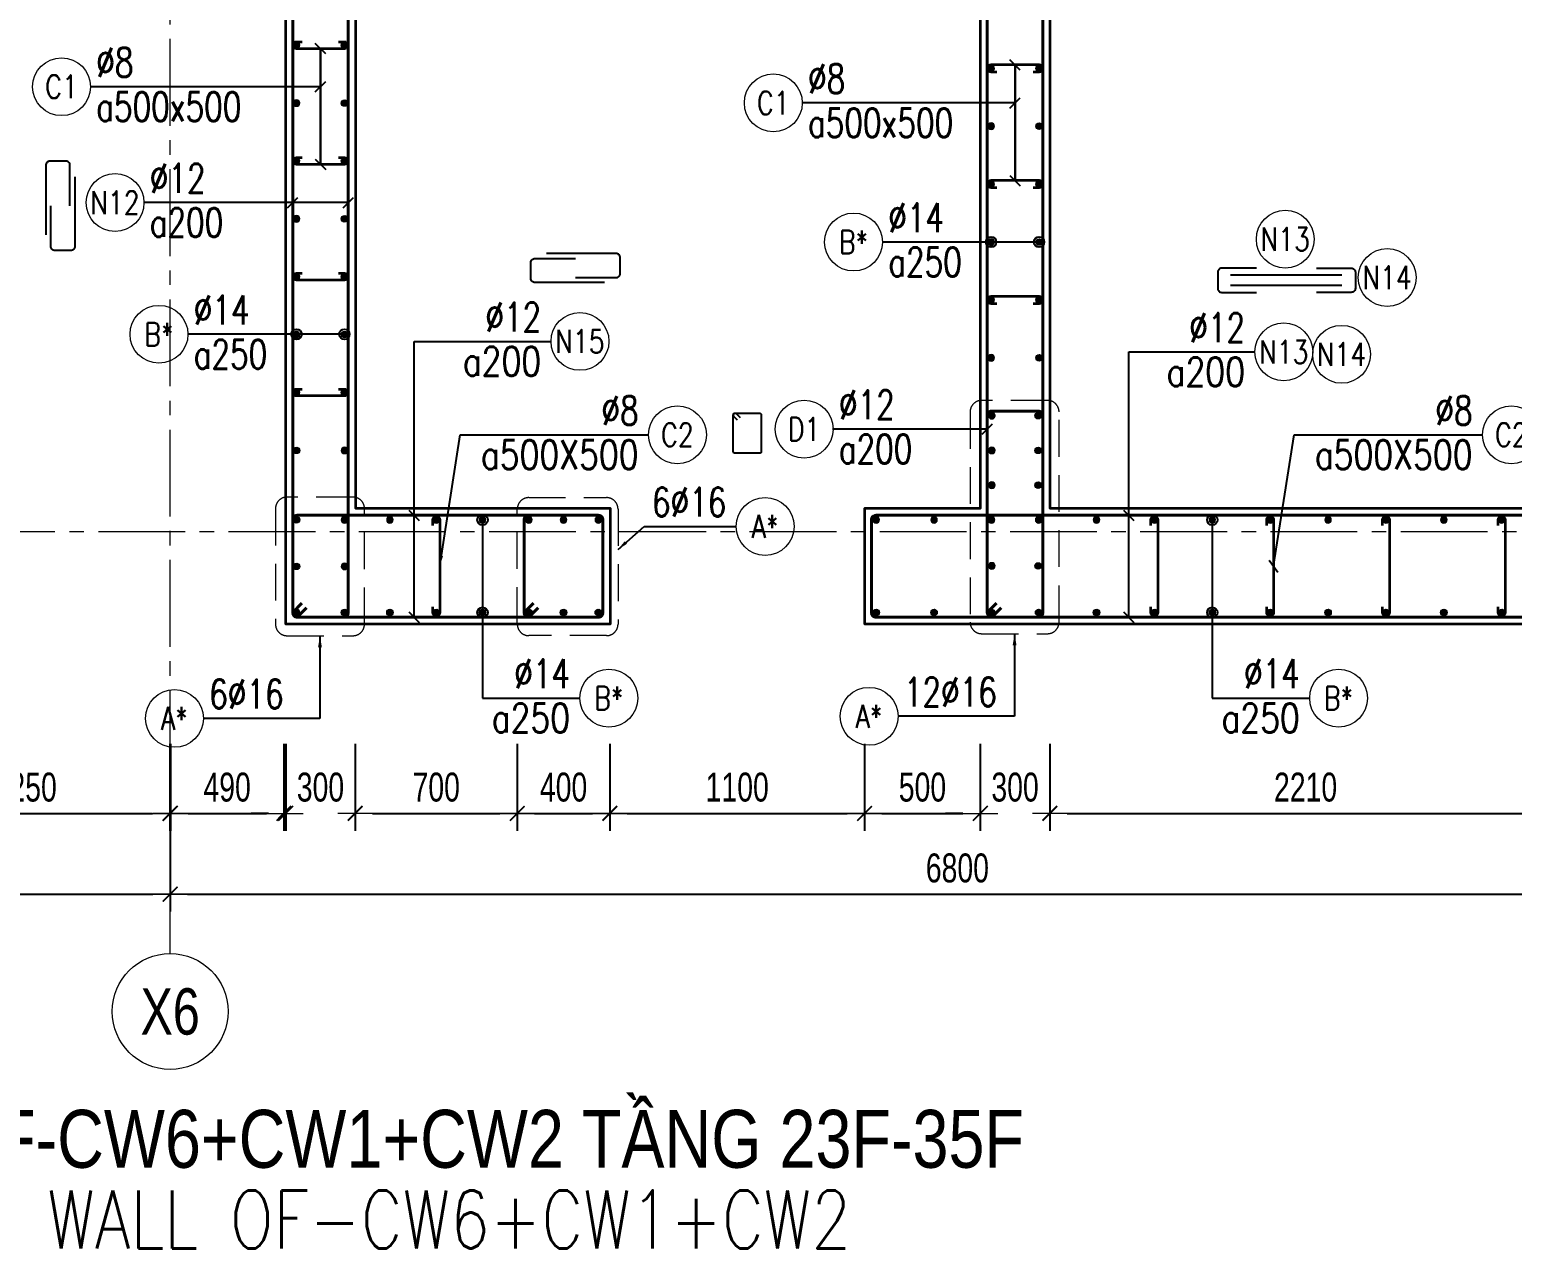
# Model space of a CAD drawing. Header units: millimetres. Extents: x 988833 to 1318015, y -9365 to 47591.
# Drawn here: x 1288524 to 1294928, y 29637 to 34900 of the extents above; entities that cross this region are included whole.
import ezdxf
from ezdxf.enums import TextEntityAlignment as Align

# ---------------------------------------------------------------- set-up
doc = ezdxf.new("R2010")
doc.units = ezdxf.units.MM
doc.header["$MEASUREMENT"] = 0
for name, pattern in [('HIDDEN', [9.525, 6.35, -3.175]), ('HIDDEN2', [4.7625, 3.175, -1.5875]), ('OF_Grid_1$0$CENTER2', [1.125, 0.75, -0.125, 0.125, -0.125])]:
    doc.linetypes.add(name, pattern=pattern)
doc.layers.get('0').update_dxf_attribs({"lineweight": 20})
doc.layers.get('Defpoints').update_dxf_attribs({"color": 151, "lineweight": 9})
for name, color, linetype in [('Hidden', 9, 'HIDDEN'), ('Leader', 6, 'Continuous'), ('Ligature', 1, 'Continuous')]:
    doc.layers.add(name, color=color, linetype=linetype)
for name, color, linetype, lineweight in [('KC-LEADER', 153, 'Continuous', 18), ('KC-THEP', 6, 'Continuous', 40), ('NDC_S_ANNO', 7, 'Continuous', 20), ('NDC_S_DIM', 1, 'Continuous', 15), ('NDC_S_ENG TITLE', 3, 'Continuous', 20), ('NDC_S_HIDDEN', 8, 'HIDDEN2', 13), ('NDC_S_LEADER', 1, 'Continuous', 15), ('NDC_S_REBAR', 4, 'Continuous', 35), ('NDC_S_STIRRUP', 4, 'Continuous', 40), ('NDC_S_TEXT SYMBOL', 7, 'Continuous', 20), ('NDC_S_VN TEXT', 7, 'Continuous', 20), ('NDC_S_VN TITLE', 6, 'Continuous', 35), ('NDC_S_WALL', 6, 'Continuous', 35), ('OF_Grid_1$0$NDC_S_AXIS', 5, 'OF_Grid_1$0$CENTER2', 13), ('OF_Grid_1$0$NDC_S_SYMBOL', 1, 'Continuous', 15), ('OF_Grid_1$0$NDC_S_TEXT SYMBOL', 7, 'Continuous', 20)]:
    doc.layers.add(name, color=color, linetype=linetype, lineweight=lineweight)
doc.styles.add('NDC_ANNO', font='', dxfattribs={"width": 0.8})
doc.styles.add('NDC_ARIAL', font='arial.ttf', dxfattribs={"width": 0.85})
doc.styles.add('NDC_DIM', font='', dxfattribs={"width": 0.75})
doc.styles.add('NDC_EN TXT', font='romans.shx', dxfattribs={"width": 0.8})
doc.styles.add('NDC_VIE TXT', font='arial.ttf', dxfattribs={"width": 0.8})
doc.styles.add('OF_Grid_1$0$NDC_ANNO', font='', dxfattribs={"width": 0.8})
doc.styles.get('NDC_ANNO').set_extended_font_data('Dotum')
doc.styles.get('NDC_DIM').set_extended_font_data('Dotum')
doc.styles.get('OF_Grid_1$0$NDC_ANNO').set_extended_font_data('Dotum')
doc.dimstyles.new('NDC_1-50', dxfattribs={"dimscale": 50, "dimtxt": 2.5, "dimasz": 1, "dimexe": 1.5, "dimexo": 0, "dimgap": 0.8, "dimtad": 1, "dimdec": 0, "dimdsep": 46, "dimtxsty": 'NDC_ARIAL', "dimblk": 'DIMMARK', "dimcen": 49999.938995, "dimdle": 1.5, "dimclrd": 1, "dimclre": 1, "dimclrt": 3, "dimadec": 0, "dimazin": 0, "dimtfac": 1, "dimtdec": 0, "dimtix": 1, "dimtmove": 2, "dimatfit": 3, "dimfxl": 1, "dimarcsym": 0})
doc.dimstyles.new('NDC_dim_30', dxfattribs={"dimscale": 30, "dimtxt": 2.5, "dimasz": 1.5, "dimexe": 1.5, "dimexo": 2.5, "dimgap": 1, "dimtad": 1, "dimdec": 0, "dimzin": 0, "dimdsep": 46, "dimtxsty": 'NDC_DIM', "dimblk": 'DIMMARK', "dimcen": 0.09, "dimdle": 1.2, "dimclrd": 1, "dimclre": 1, "dimclrt": 3, "dimadec": 0, "dimazin": 0, "dimtfac": 1, "dimtdec": 0, "dimtix": 1, "dimtofl": 0, "dimtmove": 0, "dimatfit": 3, "dimfxl": 6, "dimfxlon": 1, "dimtolj": 1, "dimtzin": 0, "dimarcsym": 0})
doc.dimstyles.new('NDC_dim_50', dxfattribs={"dimscale": 50, "dimtxt": 2.5, "dimasz": 1.5, "dimexe": 1.5, "dimexo": 2.5, "dimgap": 1, "dimtad": 1, "dimdec": 0, "dimzin": 0, "dimdsep": 46, "dimtxsty": 'NDC_DIM', "dimblk": 'DIMMARK', "dimcen": 0.09, "dimdle": 1.2, "dimclrd": 1, "dimclre": 1, "dimclrt": 3, "dimadec": 0, "dimazin": 0, "dimtfac": 1, "dimtdec": 0, "dimtix": 1, "dimtofl": 0, "dimtmove": 0, "dimatfit": 3, "dimfxl": 6, "dimfxlon": 1, "dimtolj": 1, "dimtzin": 0, "dimarcsym": 0})

# ---------------------------------------------------------------- blocks, each defined once
blk = doc.blocks.new('Drawing name_symbol')
at = {"layer": 'NDC_S_ENG TITLE', "style": 'NDC_EN TXT', "width": 0.8}
blk.add_attdef('SECTDET1', text='', height=5, dxfattribs=at).set_placement((0, 1.01), align=Align.CENTER)
at = {"layer": 'NDC_S_TEXT SYMBOL', "lineweight": 25, "style": 'NDC_ANNO', "width": 0.8}
blk.add_attdef('SSCALE', text='', height=2.5, dxfattribs=at).set_placement((0, -4), align=Align.CENTER)
at = {"layer": 'NDC_S_VN TITLE', "style": 'NDC_VIE TXT', "width": 0.8}
blk.add_attdef('SECTDET2', text='', height=5, dxfattribs=at).set_placement((0, 7.97), align=Align.CENTER)
blk = doc.blocks.new('THEP')
at = {"layer": 'KC-LEADER', "color": 6}
blk.add_circle((0, 0), 14, dxfattribs=at)
at = {"layer": 'KC-THEP'}
for p, q in [((-14, 0), (14, 0)), ((9.9, 9.9), (-9.9, -9.9)), ((-9.9, 9.9), (9.9, -9.9)), ((0, 14), (0, -14))]:
    blk.add_line(p, q, dxfattribs=at)
blk = doc.blocks.new('DIMMARK')
at = {"layer": 'NDC_S_DIM', "color": 1}
blk.add_line((-1.5, 0), (1, 0), dxfattribs=at)
at = {"layer": 'NDC_S_DIM', "color": 2, "const_width": 0.1}
blk.add_lwpolyline([(-0.424, -0.424), (0.424, 0.424)], dxfattribs=at)
blk = doc.blocks.new('*U13')
blk.add_circle((-2.5, 0), 2.5)
at = {"layer": 'NDC_S_VN TEXT', "color": 3, "style": 'NDC_EN TXT', "width": 0.75}
blk.add_attdef('DK1', (0.5, 0.85), '', height=2.5, dxfattribs=at)
at = {"layer": 'NDC_S_VN TEXT', "color": 7, "style": 'NDC_EN TXT', "width": 0.8}
blk.add_attdef('SH2', text='', height=2, dxfattribs=at).set_placement((-2.5, 0), align=Align.MIDDLE)
blk = doc.blocks.new('*U11')
blk.add_circle((-2.5, 0), 2.5)
at = {"layer": 'NDC_S_VN TEXT', "color": 3, "style": 'NDC_EN TXT', "width": 0.75}
for tag, p in [('DK1', (0.5, 0.85)), ('KC1', (0.5, -2.97))]:
    blk.add_attdef(tag, p, '', height=2.5, dxfattribs=at)
at = {"layer": 'NDC_S_VN TEXT', "color": 7, "style": 'NDC_EN TXT', "width": 0.8}
blk.add_attdef('SH2', text='', height=2, dxfattribs=at).set_placement((-2.5, 0), align=Align.MIDDLE)
blk = doc.blocks.new('*U12')
blk.add_circle((-2.5, 0), 2.5)
at = {"layer": 'NDC_S_VN TEXT', "color": 3, "style": 'NDC_EN TXT', "width": 0.75}
for tag, p in [('DK1', (0.5, 0.85)), ('KC1', (0.5, -2.97))]:
    blk.add_attdef(tag, p, '', height=2.5, dxfattribs=at)
at = {"layer": 'NDC_S_VN TEXT', "color": 7, "style": 'NDC_EN TXT', "width": 0.8}
blk.add_attdef('SH2', text='', height=2, dxfattribs=at).set_placement((-2.5, 0), align=Align.MIDDLE)
blk = doc.blocks.new('A$C72321851')
at = {"layer": 'Ligature'}
for points in [[(-60.9, -129.3), (-60.9, 170.9, -0.414214), (-43.3, 188.5), (25.8, 188.5, -0.414214), (43.4, 170.9), (43.4, -4.3)], [(-39.7, -4.3), (-39.7, -179.5, 0.414214), (-22.1, -197.1), (47, -197.1, 0.414214), (64.6, -179.5), (64.6, 120.7)]]:
    blk.add_lwpolyline(points, format="xyb", dxfattribs=at)
blk = doc.blocks.new('*U1173')
at = {"layer": 'KC-THEP', "xscale": -1, "rotation": 170.331435563619}
blk.add_blockref('THEP', (0, 200), dxfattribs=at)
at = {"layer": 'KC-THEP', "rotation": 9.668564436380946}
blk.add_blockref('THEP', (0, -200), dxfattribs=at)
blk = doc.blocks.new('*U1172')
at = {"layer": 'NDC_S_HIDDEN', "color": 0, "linetype": 'ByBlock', "lineweight": -2, "transparency": 16777216}
for p in [(0, 0), (250, 0), (500, 0), (750, 0), (1000, 0), (1250, 0), (1500, 0), (1750, 0)]:
    blk.add_blockref('*U1173', p, dxfattribs=at)
blk = doc.blocks.new('*U1175')
at = {"layer": 'KC-THEP', "xscale": -1, "rotation": 170.331435563619}
blk.add_blockref('THEP', (0, 200), dxfattribs=at)
at = {"layer": 'KC-THEP', "rotation": 9.668564436380946}
blk.add_blockref('THEP', (0, -200), dxfattribs=at)
blk = doc.blocks.new('*U1174')
at = {"layer": 'NDC_S_HIDDEN', "color": 0, "linetype": 'ByBlock', "lineweight": -2, "transparency": 16777216}
for p in [(0, 0), (250, 0)]:
    blk.add_blockref('*U1175', p, dxfattribs=at)
blk = doc.blocks.new('*U1177')
at = {"layer": 'NDC_S_REBAR'}
blk.add_lwpolyline([(-15, 175), (-15, 200, -1), (15, 200), (15, -200, -1), (-15, -200), (-15, -175)], format="xyb", dxfattribs=at)
blk = doc.blocks.new('*U1176')
at = {"layer": 'NDC_S_HIDDEN', "color": 0, "linetype": 'ByBlock', "lineweight": -2, "transparency": 16777216}
for p in [(0, 0), (500, 0), (1000, 0), (1500, 0)]:
    blk.add_blockref('*U1177', p, dxfattribs=at)
blk = doc.blocks.new('*U10')
blk.add_circle((2.5, 0), 2.5)
at = {"layer": 'NDC_S_VN TEXT', "color": 3, "style": 'NDC_EN TXT'}
for tag, width, p in [('DK2', 0.75, (-0.85, 0.85)), ('KC2', 0.8, (-0.85, -2.97))]:
    blk.add_attdef(tag, text='', height=2.5, dxfattribs=dict(at, width=width)).set_placement(p, align=Align.RIGHT)
at = {"layer": 'NDC_S_VN TEXT', "color": 7, "style": 'NDC_EN TXT', "width": 0.8}
blk.add_attdef('SH3', text='', height=2, dxfattribs=at).set_placement((2.5, 0), align=Align.MIDDLE)
blk = doc.blocks.new('A$C7BC65A55')
at = {"layer": 'Ligature'}
for p, q in [((-15.2, 372, 0), (-15.2, 38.5, 0)), ((15.2, 372, 0), (15.2, 38.5, 0))]:
    blk.add_line(p, q, dxfattribs=at)
for points in [[(-36.2, 296.5), (-36.2, 400.9, -0.414214), (-24, 413.1), (24, 413.1, -0.414214), (36.2, 400.9), (36.2, 296.5)], [(-36.2, 116.5), (-36.2, 12.2, 0.414214), (-24, 0), (24, 0, 0.414214), (36.2, 12.2), (36.2, 116.5)]]:
    blk.add_lwpolyline(points, format="xyb", dxfattribs=at)
blk = doc.blocks.new('*U9')
blk.add_circle((2.5, 0), 2.5)
at = {"layer": 'NDC_S_VN TEXT', "color": 3, "style": 'NDC_EN TXT', "width": 0.75}
blk.add_attdef('DK2', text='', height=2.5, dxfattribs=at).set_placement((-0.85, 0.85), align=Align.RIGHT)
at = {"layer": 'NDC_S_VN TEXT', "color": 7, "style": 'NDC_EN TXT', "width": 0.8}
blk.add_attdef('SH3', text='', height=2, dxfattribs=at).set_placement((2.5, 0), align=Align.MIDDLE)
blk = doc.blocks.new('*D1232')
at = {"layer": 'Defpoints', "color": 0, "transparency": 16777216}
for p in [(1283730.9, 32332.9), (1289130.9, 32332.9), (1289130.9, 31166.3)]:
    blk.add_point(p, dxfattribs=at)
at = {"layer": 'NDC_S_DIM', "color": 1, "lineweight": -2, "transparency": 16777216}
for p, q in [((1283730.9, 31466.3), (1283730.9, 31091.3)), ((1289130.9, 31466.3), (1289130.9, 31091.3)), ((1283805.9, 31166.3), (1289055.9, 31166.3))]:
    blk.add_line(p, q, dxfattribs=at)
at = {"layer": 'NDC_S_DIM', "color": 1, "lineweight": -2, "transparency": 16777216, "xscale": 75, "yscale": 75, "zscale": 75, "rotation": 180}
blk.add_blockref('DIMMARK', (1283730.9, 31166.3), dxfattribs=at)
at = {"layer": 'NDC_S_DIM', "color": 1, "lineweight": -2, "transparency": 16777216, "xscale": 75, "yscale": 75, "zscale": 75}
blk.add_blockref('DIMMARK', (1289130.9, 31166.3), dxfattribs=at)
at = {"layer": 'NDC_S_DIM', "color": 3, "transparency": 16777216, "insert": (1286430.9, 31278.9), "char_height": 125, "attachment_point": 5, "style": 'NDC_DIM'}
blk.add_mtext('\\A1;5400', dxfattribs=at)
blk = doc.blocks.new('*D1235')
at = {"layer": 'Defpoints', "color": 0, "ltscale": 200, "transparency": 16777216}
for p in [(1287880.1, 32332.9), (1289129.9, 32332.9), (1289129.9, 31515.5)]:
    blk.add_point(p, dxfattribs=at)
at = {"layer": 'NDC_S_DIM', "color": 1, "lineweight": -2, "ltscale": 200, "transparency": 16777216}
for p, q in [((1287880.1, 31815.5), (1287880.1, 31440.5)), ((1289129.9, 31815.5), (1289129.9, 31440.5)), ((1287955.1, 31515.5), (1289054.9, 31515.5))]:
    blk.add_line(p, q, dxfattribs=at)
at = {"layer": 'NDC_S_DIM', "color": 1, "lineweight": -2, "ltscale": 200, "transparency": 16777216, "xscale": 75, "yscale": 75, "zscale": 75, "rotation": 180}
blk.add_blockref('DIMMARK', (1287880.1, 31515.5), dxfattribs=at)
at = {"layer": 'NDC_S_DIM', "color": 1, "lineweight": -2, "ltscale": 200, "transparency": 16777216, "xscale": 75, "yscale": 75, "zscale": 75}
blk.add_blockref('DIMMARK', (1289129.9, 31515.5), dxfattribs=at)
at = {"layer": 'NDC_S_DIM', "color": 3, "ltscale": 200, "transparency": 16777216, "insert": (1288505, 31628.1), "char_height": 125, "attachment_point": 5, "style": 'NDC_DIM'}
blk.add_mtext('\\A1;1250', dxfattribs=at)
blk = doc.blocks.new('*D1236')
at = {"layer": 'Defpoints', "color": 0, "ltscale": 200, "transparency": 16777216}
for p in [(1289930.1, 32832.9), (1289630.1, 32332.9), (1289930.1, 31515.5)]:
    blk.add_point(p, dxfattribs=at)
at = {"layer": 'NDC_S_DIM', "color": 1, "lineweight": -2, "ltscale": 200, "transparency": 16777216}
for p, q in [((1289630.1, 31815.5), (1289630.1, 31440.5)), ((1289930.1, 31815.5), (1289930.1, 31440.5)), ((1289555.1, 31515.5), (1289480.1, 31515.5)), ((1290005.1, 31515.5), (1290080.1, 31515.5))]:
    blk.add_line(p, q, dxfattribs=at)
at = {"layer": 'NDC_S_DIM', "color": 1, "lineweight": -2, "ltscale": 200, "transparency": 16777216, "xscale": 75, "yscale": 75, "zscale": 75}
blk.add_blockref('DIMMARK', (1289630.1, 31515.5), dxfattribs=at)
at = {"layer": 'NDC_S_DIM', "color": 1, "lineweight": -2, "ltscale": 200, "transparency": 16777216, "xscale": 75, "yscale": 75, "zscale": 75, "rotation": 180}
blk.add_blockref('DIMMARK', (1289930.1, 31515.5), dxfattribs=at)
at = {"layer": 'NDC_S_DIM', "color": 3, "ltscale": 200, "transparency": 16777216, "insert": (1289780.1, 31628.1), "char_height": 125, "attachment_point": 5, "style": 'NDC_DIM'}
blk.add_mtext('\\A1;300', dxfattribs=at)
blk = doc.blocks.new('*D1237')
at = {"layer": 'Defpoints', "color": 0, "ltscale": 200, "transparency": 16777216}
for p in [(1289930.1, 32832.9), (1290630.1, 32332.9), (1290630.1, 31515.5)]:
    blk.add_point(p, dxfattribs=at)
at = {"layer": 'NDC_S_DIM', "color": 1, "lineweight": -2, "ltscale": 200, "transparency": 16777216}
for p, q in [((1289930.1, 31815.5), (1289930.1, 31440.5)), ((1290630.1, 31815.5), (1290630.1, 31440.5)), ((1290005.1, 31515.5), (1290555.1, 31515.5))]:
    blk.add_line(p, q, dxfattribs=at)
at = {"layer": 'NDC_S_DIM', "color": 1, "lineweight": -2, "ltscale": 200, "transparency": 16777216, "xscale": 75, "yscale": 75, "zscale": 75, "rotation": 180}
blk.add_blockref('DIMMARK', (1289930.1, 31515.5), dxfattribs=at)
at = {"layer": 'NDC_S_DIM', "color": 1, "lineweight": -2, "ltscale": 200, "transparency": 16777216, "xscale": 75, "yscale": 75, "zscale": 75}
blk.add_blockref('DIMMARK', (1290630.1, 31515.5), dxfattribs=at)
at = {"layer": 'NDC_S_DIM', "color": 3, "ltscale": 200, "transparency": 16777216, "insert": (1290280.1, 31628.1), "char_height": 125, "attachment_point": 5, "style": 'NDC_DIM'}
blk.add_mtext('\\A1;700', dxfattribs=at)
blk = doc.blocks.new('*D1238')
at = {"layer": 'Defpoints', "color": 0, "ltscale": 200, "transparency": 16777216}
for p in [(1290630.1, 32332.9), (1291030.1, 32332.9), (1291030.1, 31515.5)]:
    blk.add_point(p, dxfattribs=at)
at = {"layer": 'NDC_S_DIM', "color": 1, "lineweight": -2, "ltscale": 200, "transparency": 16777216}
for p, q in [((1290630.1, 31815.5), (1290630.1, 31440.5)), ((1291030.1, 31815.5), (1291030.1, 31440.5)), ((1290705.1, 31515.5), (1290955.1, 31515.5))]:
    blk.add_line(p, q, dxfattribs=at)
at = {"layer": 'NDC_S_DIM', "color": 1, "lineweight": -2, "ltscale": 200, "transparency": 16777216, "xscale": 75, "yscale": 75, "zscale": 75, "rotation": 180}
blk.add_blockref('DIMMARK', (1290630.1, 31515.5), dxfattribs=at)
at = {"layer": 'NDC_S_DIM', "color": 1, "lineweight": -2, "ltscale": 200, "transparency": 16777216, "xscale": 75, "yscale": 75, "zscale": 75}
blk.add_blockref('DIMMARK', (1291030.1, 31515.5), dxfattribs=at)
at = {"layer": 'NDC_S_DIM', "color": 3, "ltscale": 200, "transparency": 16777216, "insert": (1290830.1, 31628.1), "char_height": 125, "attachment_point": 5, "style": 'NDC_DIM'}
blk.add_mtext('\\A1;400', dxfattribs=at)
blk = doc.blocks.new('*D1197')
at = {"layer": 'Defpoints', "color": 0, "ltscale": 200, "transparency": 16777216}
for p in [(1291030.1, 32332.9), (1292130.1, 32332.9), (1292130.1, 31515.5)]:
    blk.add_point(p, dxfattribs=at)
at = {"layer": 'NDC_S_DIM', "color": 1, "lineweight": -2, "ltscale": 200, "transparency": 16777216}
for p, q in [((1291030.1, 31815.5), (1291030.1, 31440.5)), ((1292130.1, 31815.5), (1292130.1, 31440.5)), ((1291105.1, 31515.5), (1292055.1, 31515.5))]:
    blk.add_line(p, q, dxfattribs=at)
at = {"layer": 'NDC_S_DIM', "color": 1, "lineweight": -2, "ltscale": 200, "transparency": 16777216, "xscale": 75, "yscale": 75, "zscale": 75, "rotation": 180}
blk.add_blockref('DIMMARK', (1291030.1, 31515.5), dxfattribs=at)
at = {"layer": 'NDC_S_DIM', "color": 1, "lineweight": -2, "ltscale": 200, "transparency": 16777216, "xscale": 75, "yscale": 75, "zscale": 75}
blk.add_blockref('DIMMARK', (1292130.1, 31515.5), dxfattribs=at)
at = {"layer": 'NDC_S_DIM', "color": 3, "ltscale": 200, "transparency": 16777216, "insert": (1291580.1, 31628.1), "char_height": 125, "attachment_point": 5, "style": 'NDC_DIM'}
blk.add_mtext('\\A1;1100', dxfattribs=at)
blk = doc.blocks.new('*D1198')
at = {"layer": 'Defpoints', "color": 0, "ltscale": 200, "transparency": 16777216}
for p in [(1292630.1, 32832.9), (1292130.1, 32332.9), (1292630.1, 31515.5)]:
    blk.add_point(p, dxfattribs=at)
at = {"layer": 'NDC_S_DIM', "color": 1, "lineweight": -2, "ltscale": 200, "transparency": 16777216}
for p, q in [((1292130.1, 31815.5), (1292130.1, 31440.5)), ((1292630.1, 31815.5), (1292630.1, 31440.5)), ((1292205.1, 31515.5), (1292555.1, 31515.5))]:
    blk.add_line(p, q, dxfattribs=at)
at = {"layer": 'NDC_S_DIM', "color": 1, "lineweight": -2, "ltscale": 200, "transparency": 16777216, "xscale": 75, "yscale": 75, "zscale": 75, "rotation": 180}
blk.add_blockref('DIMMARK', (1292130.1, 31515.5), dxfattribs=at)
at = {"layer": 'NDC_S_DIM', "color": 1, "lineweight": -2, "ltscale": 200, "transparency": 16777216, "xscale": 75, "yscale": 75, "zscale": 75}
blk.add_blockref('DIMMARK', (1292630.1, 31515.5), dxfattribs=at)
at = {"layer": 'NDC_S_DIM', "color": 3, "ltscale": 200, "transparency": 16777216, "insert": (1292380.1, 31628.1), "char_height": 125, "attachment_point": 5, "style": 'NDC_DIM'}
blk.add_mtext('\\A1;500', dxfattribs=at)
blk = doc.blocks.new('*D1199')
at = {"layer": 'Defpoints', "color": 0, "ltscale": 200, "transparency": 16777216}
for p in [(1292630.1, 32832.9), (1292930.1, 32832.9), (1292930.1, 31515.5)]:
    blk.add_point(p, dxfattribs=at)
at = {"layer": 'NDC_S_DIM', "color": 1, "lineweight": -2, "ltscale": 200, "transparency": 16777216}
for p, q in [((1292630.1, 31815.5), (1292630.1, 31440.5)), ((1292930.1, 31815.5), (1292930.1, 31440.5)), ((1292555.1, 31515.5), (1292480.1, 31515.5)), ((1293005.1, 31515.5), (1293080.1, 31515.5))]:
    blk.add_line(p, q, dxfattribs=at)
at = {"layer": 'NDC_S_DIM', "color": 1, "lineweight": -2, "ltscale": 200, "transparency": 16777216, "xscale": 75, "yscale": 75, "zscale": 75}
blk.add_blockref('DIMMARK', (1292630.1, 31515.5), dxfattribs=at)
at = {"layer": 'NDC_S_DIM', "color": 1, "lineweight": -2, "ltscale": 200, "transparency": 16777216, "xscale": 75, "yscale": 75, "zscale": 75, "rotation": 180}
blk.add_blockref('DIMMARK', (1292930.1, 31515.5), dxfattribs=at)
at = {"layer": 'NDC_S_DIM', "color": 3, "ltscale": 200, "transparency": 16777216, "insert": (1292780.1, 31628.1), "char_height": 125, "attachment_point": 5, "style": 'NDC_DIM'}
blk.add_mtext('\\A1;300', dxfattribs=at)
blk = doc.blocks.new('*D1200')
at = {"layer": 'Defpoints', "color": 0, "ltscale": 200, "transparency": 16777216}
for p in [(1292930.1, 32832.9), (1295139.8, 32406.4), (1295139.8, 31515.5)]:
    blk.add_point(p, dxfattribs=at)
at = {"layer": 'NDC_S_DIM', "color": 1, "lineweight": -2, "ltscale": 200, "transparency": 16777216}
for p, q in [((1292930.1, 31815.5), (1292930.1, 31440.5)), ((1295139.8, 31815.5), (1295139.8, 31440.5)), ((1293005.1, 31515.5), (1295064.8, 31515.5))]:
    blk.add_line(p, q, dxfattribs=at)
at = {"layer": 'NDC_S_DIM', "color": 1, "lineweight": -2, "ltscale": 200, "transparency": 16777216, "xscale": 75, "yscale": 75, "zscale": 75, "rotation": 180}
blk.add_blockref('DIMMARK', (1292930.1, 31515.5), dxfattribs=at)
at = {"layer": 'NDC_S_DIM', "color": 1, "lineweight": -2, "ltscale": 200, "transparency": 16777216, "xscale": 75, "yscale": 75, "zscale": 75}
blk.add_blockref('DIMMARK', (1295139.8, 31515.5), dxfattribs=at)
at = {"layer": 'NDC_S_DIM', "color": 3, "ltscale": 200, "transparency": 16777216, "insert": (1294035, 31628.1), "char_height": 125, "attachment_point": 5, "style": 'NDC_DIM'}
blk.add_mtext('\\A1;2210', dxfattribs=at)
blk = doc.blocks.new('*U56')
at = {"layer": 'OF_Grid_1$0$NDC_S_SYMBOL'}
blk.add_line((0, 5), (0, 9), dxfattribs=at)
blk.add_circle((0, 0), 5, dxfattribs=at)
at = {"layer": 'OF_Grid_1$0$NDC_S_TEXT SYMBOL', "color": 7, "style": 'OF_Grid_1$0$NDC_ANNO', "width": 0.8}
blk.add_attdef('GRID', text='', height=4, dxfattribs=at).set_placement((0, 0), align=Align.MIDDLE)
blk = doc.blocks.new('*D1203')
at = {"layer": 'Defpoints', "color": 0, "ltscale": 200, "transparency": 16777216}
for p in [(1295931.1, 32648.7), (1289130.9, 32332.9), (1295931.1, 31166.3)]:
    blk.add_point(p, dxfattribs=at)
at = {"layer": 'NDC_S_DIM', "color": 1, "lineweight": -2, "ltscale": 200, "transparency": 16777216}
for p, q in [((1289130.9, 31466.3), (1289130.9, 31091.3)), ((1295931.1, 31466.3), (1295931.1, 31091.3)), ((1289205.9, 31166.3), (1295856.1, 31166.3))]:
    blk.add_line(p, q, dxfattribs=at)
at = {"layer": 'NDC_S_DIM', "color": 1, "lineweight": -2, "ltscale": 200, "transparency": 16777216, "xscale": 75, "yscale": 75, "zscale": 75, "rotation": 180}
blk.add_blockref('DIMMARK', (1289130.9, 31166.3), dxfattribs=at)
at = {"layer": 'NDC_S_DIM', "color": 1, "lineweight": -2, "ltscale": 200, "transparency": 16777216, "xscale": 75, "yscale": 75, "zscale": 75}
blk.add_blockref('DIMMARK', (1295931.1, 31166.3), dxfattribs=at)
at = {"layer": 'NDC_S_DIM', "color": 3, "ltscale": 200, "transparency": 16777216, "insert": (1292531, 31278.9), "char_height": 125, "attachment_point": 5, "style": 'NDC_DIM'}
blk.add_mtext('\\A1;6800', dxfattribs=at)
blk = doc.blocks.new('*D1204')
at = {"layer": 'Defpoints', "color": 0, "ltscale": 200, "transparency": 16777216}
for p in [(1289622.1, 32344.3), (1289131.9, 32332.9), (1289622.1, 31515.5)]:
    blk.add_point(p, dxfattribs=at)
at = {"layer": 'NDC_S_DIM', "color": 1, "lineweight": -2, "ltscale": 200, "transparency": 16777216}
for p, q in [((1289131.9, 31815.5), (1289131.9, 31440.5)), ((1289622.1, 31815.5), (1289622.1, 31440.5)), ((1289206.9, 31515.5), (1289547.1, 31515.5))]:
    blk.add_line(p, q, dxfattribs=at)
at = {"layer": 'NDC_S_DIM', "color": 1, "lineweight": -2, "ltscale": 200, "transparency": 16777216, "xscale": 75, "yscale": 75, "zscale": 75, "rotation": 180}
blk.add_blockref('DIMMARK', (1289131.9, 31515.5), dxfattribs=at)
at = {"layer": 'NDC_S_DIM', "color": 1, "lineweight": -2, "ltscale": 200, "transparency": 16777216, "xscale": 75, "yscale": 75, "zscale": 75}
blk.add_blockref('DIMMARK', (1289622.1, 31515.5), dxfattribs=at)
at = {"layer": 'NDC_S_DIM', "color": 3, "ltscale": 200, "transparency": 16777216, "insert": (1289377, 31628.1), "char_height": 125, "attachment_point": 5, "style": 'NDC_DIM'}
blk.add_mtext('\\A1;490', dxfattribs=at)

msp = doc.modelspace()

# ---------------------------------------------------------------- linework, layer by layer
for centre in [(1293947.3, 33995.1), (1294387.4, 33829.4), (1294190.6, 33497.9)]:
    msp.add_circle(centre, 125)
at = {"layer": 'Ligature'}
msp.add_lwpolyline([(1291581.3, 33213.9), (1291565.3, 33229.8, -0.668179), (1291571.1, 33243.8), (1291675.7, 33243.8, -0.414214), (1291683.9, 33235.6), (1291683.9, 33078.5, -0.414214), (1291675.7, 33070.3), (1291571.1, 33070.3, -0.414214), (1291562.9, 33078.5), (1291562.9, 33235.6, -0.668179), (1291576.9, 33241.4), (1291592.8, 33225.4)], format="xyb", dxfattribs=at)
at = {"layer": 'NDC_S_HIDDEN', "ltscale": 50}
for points in [[(1292635.9, 32291.4), (1292920.2, 32291.4, 0.414214), (1292970.2, 32341.4), (1292970.2, 33248.8, 0.414214), (1292920.2, 33298.8), (1292635.9, 33298.8, 0.414214), (1292585.9, 33248.8), (1292585.9, 32341.4, 0.414214)], [(1289635.9, 32282.6), (1289920.2, 32282.6, 0.414214), (1289970.2, 32332.6), (1289970.2, 32831.4, 0.414214), (1289920.2, 32881.4), (1289635.9, 32881.4, 0.414214), (1289585.9, 32831.4), (1289585.9, 32332.6, 0.414214)], [(1290680.1, 32879.1), (1291015.4, 32879.1, -0.414214), (1291065.4, 32829.1), (1291065.4, 32332.9, -0.414214), (1291015.4, 32282.9), (1290680.1, 32282.9, -0.414214), (1290630.1, 32332.9), (1290630.1, 32829.1, -0.414214)]]:
    msp.add_lwpolyline(points, format="xyb", close=True, dxfattribs=at)
at = {"layer": 'NDC_S_REBAR'}
for points in [[(1289858.7, 34847.9), (1289883.7, 34847.9, -1), (1289883.7, 34817.9), (1289676.6, 34817.9, -1), (1289676.6, 34847.9), (1289701.6, 34847.9)], [(1292858.7, 34717.9), (1292883.7, 34717.9, 1), (1292883.7, 34747.9), (1292676.6, 34747.9, 1), (1292676.6, 34717.9), (1292701.6, 34717.9)], [(1289858.7, 34347.9), (1289883.7, 34347.9, -1), (1289883.7, 34317.9), (1289676.6, 34317.9, -1), (1289676.6, 34347.9), (1289701.6, 34347.9)], [(1292858.7, 34217.9), (1292883.7, 34217.9, 1), (1292883.7, 34247.9), (1292676.6, 34247.9, 1), (1292676.6, 34217.9), (1292701.6, 34217.9)], [(1289858.7, 33847.9), (1289883.7, 33847.9, -1), (1289883.7, 33817.9), (1289676.6, 33817.9, -1), (1289676.6, 33847.9), (1289701.6, 33847.9)], [(1292858.7, 33717.9), (1292883.7, 33717.9, 1), (1292883.7, 33747.9), (1292676.6, 33747.9, 1), (1292676.6, 33717.9), (1292701.6, 33717.9)], [(1289858.7, 33347.9), (1289883.7, 33347.9, -1), (1289883.7, 33317.9), (1289676.6, 33317.9, -1), (1289676.6, 33347.9), (1289701.6, 33347.9)], [(1290265.1, 32757.9), (1290265.1, 32782.9, -1), (1290295.1, 32782.9), (1290295.1, 32382.9, -1), (1290265.1, 32382.9), (1290265.1, 32407.9)]]:
    msp.add_lwpolyline(points, format="xyb", dxfattribs=at)
at = {"layer": 'NDC_S_STIRRUP'}
for points in [[(1292700.1, 44642.9), (1292660.1, 44682.9, -0.414214), (1292680.1, 44702.9), (1292880.1, 44702.9, -0.414214), (1292900.1, 44682.9), (1292900.1, 32382.9, -0.414214), (1292880.1, 32362.9), (1292680.1, 32362.9, -0.414214), (1292660.1, 32382.9), (1292660.1, 44682.9, -0.414214), (1292680.1, 44702.9), (1292720.1, 44662.9)], [(1289700.1, 32422.9), (1289660.1, 32382.9, 0.414214), (1289680.1, 32362.9), (1289880.1, 32362.9, 0.414214), (1289900.1, 32382.9), (1289900.1, 36532.9, 0.414214), (1289880.1, 36552.9), (1289680.1, 36552.9, 0.414214), (1289660.1, 36532.9), (1289660.1, 32382.9, 0.414214), (1289680.1, 32362.9), (1289720.1, 32402.9)], [(1292700.1, 32422.9), (1292660.1, 32382.9, 0.414214), (1292680.1, 32362.9), (1292880.1, 32362.9, 0.414214), (1292900.1, 32382.9), (1292900.1, 33232.8, 0.414214), (1292880.1, 33252.8), (1292680.1, 33252.8, 0.414214), (1292660.1, 33232.8), (1292660.1, 32382.9, 0.414214), (1292680.1, 32362.9), (1292720.1, 32402.9)], [(1289700.1, 32422.9), (1289660.1, 32382.9, 0.414214), (1289680.1, 32362.9), (1290980.1, 32362.9, 0.414214), (1291000.1, 32382.9), (1291000.1, 32782.9, 0.414214), (1290980.1, 32802.9), (1289680.1, 32802.9, 0.414214), (1289660.1, 32782.9), (1289660.1, 32382.9, 0.414214), (1289680.1, 32362.9), (1289720.1, 32402.9)], [(1290700.1, 32422.9), (1290660.1, 32382.9, 0.414214), (1290680.1, 32362.9), (1290980.1, 32362.9, 0.414214), (1291000.1, 32382.9), (1291000.1, 32782.9, 0.414214), (1290980.1, 32802.9), (1290680.1, 32802.9, 0.414214), (1290660.1, 32782.9), (1290660.1, 32382.9, 0.414214), (1290680.1, 32362.9), (1290720.1, 32402.9)], [(1295840.1, 32762.9), (1295880.1, 32802.9, -0.414214), (1295900.1, 32782.9), (1295900.1, 32382.9, -0.414214), (1295880.1, 32362.9), (1292180.1, 32362.9, -0.414214), (1292160.1, 32382.9), (1292160.1, 32782.9, -0.414214), (1292180.1, 32802.9), (1295880.1, 32802.9, -0.414214), (1295900.1, 32782.9), (1295860.1, 32742.9)]]:
    msp.add_lwpolyline(points, format="xyb", dxfattribs=at)
at = {"layer": 'NDC_S_WALL', "ltscale": 200}
for points in [[(1295930.9, 44732.9), (1295930.9, 32332.9), (1292130.9, 32332.9), (1292130.9, 32832.9), (1292630.9, 32832.9), (1292630.9, 35632.9), (1289930.9, 35632.9), (1289930.9, 32832.9), (1291030.9, 32832.9), (1291030.9, 32332.9), (1289630.9, 32332.9), (1289630.9, 32832.9), (1289630.9, 36582.9), (1289930.9, 36582.9), (1289930.9, 35932.9), (1292630.9, 35932.9), (1292630.9, 35932.9), (1292630.9, 41332.9)], [(1292930.9, 44232.9), (1292930.9, 32832.9), (1295630.9, 32832.9), (1295630.9, 44232.9)]]:
    msp.add_lwpolyline(points, dxfattribs=at)
at = {"layer": 'OF_Grid_1$0$NDC_S_AXIS', "ltscale": 500}
for p, q in [((1289130.9, 31109.9), (1289130.9, 46214)), ((1281508.3, 32732.9), (1297659, 32732.9))]:
    msp.add_line(p, q, dxfattribs=at)

# ---------------------------------------------------------------- block references
at = {"layer": 'Hidden', "xscale": 1.44, "yscale": 1.44, "zscale": 1.44, "rotation": 270}
msp.add_blockref('A$C7BC65A55', (1293655.2, 33817.6, 0), dxfattribs=at)
at = {"layer": 'KC-THEP', "xscale": -1}
for p, rotation in [((1289676.6, 34832.9), 350.3314355636191), ((1292676.6, 34732.9), 350.3314355636191), ((1289676.6, 34582.9), 350.3314355636191), ((1292676.6, 34482.9), 350.3314355636191), ((1289676.6, 34332.9), 350.3314355636191), ((1292676.6, 34232.9), 350.3314355636191), ((1289676.6, 34082.9), 350.3314355636191), ((1292676.6, 33982.9), 350.3314355636191), ((1289676.6, 33832.9), 350.3314355636191), ((1292676.6, 33732.9), 350.3314355636191), ((1289676.6, 33582.9), 350.3314355636191), ((1292676.6, 33482.9), 350.3314355636191), ((1289676.6, 33332.9), 350.3314355636191), ((1292680.1, 33232.8), 170.331435563619), ((1289883.7, 33082.9), 170.331435563619), ((1292680.1, 33082.9), 170.331435563619), ((1292680.1, 32932.9), 170.331435563619), ((1289883.7, 32782.9), 170.331435563619), ((1290080.1, 32782.9), 170.331435563619), ((1290280.1, 32782.9), 170.331435563619), ((1290480.1, 32782.9), 170.331435563619), ((1290680.1, 32782.9), 170.331435563619), ((1290830.1, 32782.9), 170.331435563619), ((1290980.1, 32782.9), 170.331435563619), ((1292678.2, 32782.9), 170.331435563619), ((1292882, 32782.9), 170.331435563619), ((1289883.7, 32582.1), 170.331435563619), ((1292680.1, 32583.9), 170.331435563619), ((1289676.6, 32382.9), 350.3314355636191)]:
    msp.add_blockref('THEP', p, dxfattribs=dict(at, rotation=rotation))
at = {"layer": 'KC-THEP'}
for p, rotation in [((1289883.7, 34832.9), 9.668564436380946), ((1292883.7, 34732.9), 9.668564436380926), ((1289883.7, 34582.9), 9.668564436380946), ((1292883.7, 34482.9), 9.668564436380926), ((1289883.7, 34332.9), 9.668564436380946), ((1292883.7, 34232.9), 9.668564436380926), ((1289883.7, 34082.9), 9.668564436380946), ((1292883.7, 33982.9), 9.668564436380926), ((1289883.7, 33832.9), 9.668564436380946), ((1292883.7, 33732.9), 9.668564436380926), ((1289883.7, 33582.9), 9.668564436380946), ((1292883.7, 33482.9), 9.668564436380926), ((1289883.7, 33332.9), 9.668564436380946), ((1292880.1, 33232.8), 189.6685644363809), ((1289676.6, 33082.9), 189.6685644363809), ((1292880.1, 33082.9), 189.6685644363809), ((1292880.1, 32932.9), 189.6685644363809), ((1289676.6, 32782.9), 189.6685644363809), ((1289676.6, 32582.1), 189.6685644363809), ((1292880.1, 32583.9), 189.6685644363809), ((1289883.7, 32382.9), 9.668564436380946), ((1290080.1, 32382.9), 9.668564436380946), ((1290280.1, 32382.9), 9.668564436380946), ((1290480.1, 32382.9), 9.668564436380946), ((1290680.1, 32382.9), 9.668564436380946), ((1290830.1, 32382.9), 9.668564436380946), ((1290980.1, 32382.9), 9.668564436380946), ((1292678.2, 32382.9), 9.668564436380946), ((1292882, 32382.9), 9.668564436380946)]:
    msp.add_blockref('THEP', p, dxfattribs=dict(at, rotation=rotation))
at = {"layer": 'Leader'}
for p, rotation in [((1288658.6, 34134.9), 179.9999999999999), ((1290877.4, 33868.7), 89.99999999999997)]:
    msp.add_blockref('A$C72321851', p, dxfattribs=dict(at, rotation=rotation))
at = {"layer": 'NDC_S_ANNO'}
ref = msp.add_blockref('Drawing name_symbol', (1289178.6, 29586.3), dxfattribs=dict(at, xscale=50, yscale=50, zscale=50))
ref.add_attrib('SECTDET1', 'DETAIL OF CORE WALL OF-CW6+CW1+CW2', dxfattribs={"layer": 'NDC_S_ENG TITLE', "height": 250, "style": 'NDC_EN TXT', "width": 0.8}).set_placement((1289178.6, 29636.9), align=Align.CENTER)
ref.add_attrib('SECTDET2', 'CHI TIẾT LÕI VÁCH OF-CW6+CW1+CW2 TẦNG 23F-35F', dxfattribs={"layer": 'NDC_S_VN TITLE', "height": 250, "style": 'NDC_VIE TXT', "width": 0.8}).set_placement((1289178.6, 29984.9), align=Align.CENTER)
at = {"layer": 'NDC_S_HIDDEN'}
for name, p in [('*U1174', (1292180.1, 32582.9)), ('*U1172', (1293132, 32582.9)), ('*U1176', (1293382, 32582.9))]:
    msp.add_blockref(name, p, dxfattribs=at)
at = {"layer": 'NDC_S_VN TEXT', "xscale": 50, "yscale": 50, "zscale": 50}
for name, p, values in [('*U12', (1288786.8, 34653.6), {'SH2': 'C1', 'DK1': '%%c8', 'KC1': 'a500x500'}), ('*U12', (1291861, 34583.6), {'SH2': 'C1', 'DK1': '%%c8', 'KC1': 'a500x500'}), ('*U11', (1289017.8, 34153.1), {'SH2': 'N12', 'DK1': '%%C12', 'KC1': 'a200'}), ('*U11', (1292207.7, 33982.9), {'SH2': 'B*', 'DK1': '%%C14', 'KC1': 'a250'}), ('*U11', (1289207.7, 33584.4), {'SH2': 'B*', 'DK1': '%%C14', 'KC1': 'a250'}), ('*U10', (1290776, 33553.8), {'SH3': 'N15', 'DK2': '%%C12', 'KC2': 'a200'}), ('*U10', (1293815.9, 33508.2), {'SH3': 'N13', 'DK2': '%%C12', 'KC2': 'a200'}), ('*U10', (1291196.8, 33150.3), {'SH3': 'C2', 'DK2': '%%c8', 'KC2': 'a500X500'}), ('*U11', (1291994.2, 33174.9), {'SH2': 'D1', 'DK1': '%%C12', 'KC1': 'a200'}), ('*U10', (1294798.7, 33150.3), {'SH3': 'C2', 'DK2': '%%c8', 'KC2': 'a500X500'}), ('*U9', (1291575.8, 32754.7), {'SH3': 'A*', 'DK2': '6%%C16'}), ('*U10', (1290900.8, 32013.2), {'SH3': 'B*', 'DK2': '%%C14', 'KC2': 'a250'}), ('*U10', (1294052.6, 32013.2), {'SH3': 'B*', 'DK2': '%%C14', 'KC2': 'a250'}), ('*U13', (1289274.6, 31925.7), {'SH2': 'A*', 'DK1': '6%%C16'}), ('*U13', (1292274.6, 31934.5), {'SH2': 'A*', 'DK1': '12%%C16'})]:
    msp.add_blockref(name, p, dxfattribs=at).add_auto_attribs(values)
at = {"layer": 'OF_Grid_1$0$NDC_S_AXIS', "xscale": 50, "yscale": 50, "zscale": 50}
msp.add_blockref('*U56', (1289130.9, 30659.9), dxfattribs=at).add_auto_attribs({'GRID': 'X6'})

# ---------------------------------------------------------------- texts
at = {"layer": 'NDC_S_VN TEXT', "color": 7, "style": 'NDC_EN TXT', "width": 0.8}
for tag, p in [('N13', (1293947.3, 33995.1)), ('N14', (1294387.4, 33829.4)), ('N14', (1294190.6, 33497.9))]:
    msp.add_attdef(tag, text='3', height=100, dxfattribs=at).set_placement(p, align=Align.MIDDLE)

# ---------------------------------------------------------------- dimensions: what is measured, and where the dimension line sits
at = {"layer": 'NDC_S_DIM', "ltscale": 200}
for base, p1, p2, picture, middle in [((1289930.1, 31515.5), (1289630.1, 32332.9), (1289930.1, 32832.9), '*D1236', (1289780.1, 31628.1)), ((1290630.1, 31515.5), (1289930.1, 32832.9), (1290630.1, 32332.9), '*D1237', (1290280.1, 31628.1)), ((1292630.1, 31515.5), (1292130.1, 32332.9), (1292630.1, 32832.9), '*D1198', (1292380.1, 31628.1)), ((1292930.1, 31515.5), (1292630.1, 32832.9), (1292930.1, 32832.9), '*D1199', (1292780.1, 31628.1)), ((1295139.8, 31515.5), (1292930.1, 32832.9), (1295139.8, 32406.4), '*D1200', (1294035, 31628.1)), ((1295931.1, 31166.3), (1289130.9, 32332.9), (1295931.1, 32648.7), '*D1203', (1292531, 31278.9)), ((1289622.1, 31515.5), (1289131.9, 32332.9), (1289622.1, 32344.3), '*D1204', (1289377, 31628.1)), ((1289129.9, 31515.5), (1287880.1, 32332.9), (1289129.9, 32332.9), '*D1235', (1288505, 31628.1)), ((1291030.1, 31515.5), (1290630.1, 32332.9), (1291030.1, 32332.9), '*D1238', (1290830.1, 31628.1)), ((1292130.1, 31515.5), (1291030.1, 32332.9), (1292130.1, 32332.9), '*D1197', (1291580.1, 31628.1))]:
    dim = msp.add_linear_dim(base=base, p1=p1, p2=p2, dimstyle='NDC_dim_50', override={"dimtmove": 1}, dxfattribs=at)
    dim.commit()
    dim.dimension.update_dxf_attribs({"geometry": picture, "text_midpoint": middle})
at = {"layer": 'NDC_S_DIM'}
dim = msp.add_linear_dim(base=(1289130.9, 31166.3), p1=(1283730.9, 32332.9), p2=(1289130.9, 32332.9), dimstyle='NDC_dim_50', override={"dimtmove": 1}, dxfattribs=at)
dim.commit()
dim.dimension.update_dxf_attribs({"geometry": '*D1232', "text_midpoint": (1286430.9, 31278.9)})

# ---------------------------------------------------------------- leaders
at = {"layer": 'NDC_S_LEADER'}
for points, override in [([(1289780.1, 34817.9), (1289780.1, 34317.9)], {"dimtad": 0, "dimldrblk": 'Oblique'}), ([(1289780.1, 34317.9), (1289780.1, 34817.9)], {"dimtad": 0, "dimldrblk": 'Oblique'}), ([(1292780.1, 34747.9), (1292780.1, 34247.9)], {"dimtad": 0, "dimldrblk": 'Oblique'}), ([(1292780.1, 34247.9), (1292780.1, 34747.9)], {"dimtad": 0, "dimldrblk": 'Oblique'}), ([(1289780.1, 34653.6), (1288786.8, 34653.6)], {"dimtad": 0, "dimldrblk": 'Oblique'}), ([(1292780.1, 34583.6), (1291861, 34583.6)], {"dimtad": 0, "dimldrblk": 'Oblique'}), ([(1289900.1, 34152.9), (1289017.8, 34152.9)], {"dimtad": 0, "dimldrblk": 'Oblique'}), ([(1289660.1, 34152.9), (1289017.8, 34152.9)], {"dimtad": 0, "dimldrblk": 'Oblique'}), ([(1292883.7, 33982.9), (1292207.7, 33982.9)], {"dimtad": 0, "dimldrblk": 'Origin'}), ([(1292676.6, 33982.9), (1292207.7, 33982.9)], {"dimtad": 0, "dimldrblk": 'Origin'}), ([(1289883.7, 33584.4), (1289207.7, 33584.4)], {"dimtad": 0, "dimldrblk": 'Origin'}), ([(1289676.6, 33584.4), (1289207.7, 33584.4)], {"dimtad": 0, "dimldrblk": 'Origin'}), ([(1290184.2, 32362.9), (1290184.2, 33553.6), (1290776, 33553.6)], {"dimtad": 0, "dimldrblk": 'Oblique'}), ([(1290184.2, 32802.9), (1290184.2, 33553.6), (1290776, 33553.6)], {"dimtad": 0, "dimldrblk": 'Oblique'}), ([(1293271.1, 32802.9), (1293271.1, 33508), (1293815.9, 33508)], {"dimtad": 0, "dimldrblk": 'Oblique'}), ([(1293271.1, 32362.9), (1293271.1, 33508), (1293815.9, 33508)], {"dimtad": 0, "dimldrblk": 'Oblique'}), ([(1292660.1, 33174.9), (1291992.1, 33174.9)], {"dimtad": 0, "dimldrblk": 'Oblique'}), ([(1290295.1, 32582.9), (1290383.9, 33150.3), (1291196.8, 33150.3)], {"dimgap": 1, "dimtad": 0}), ([(1293897, 32582.9), (1293985.8, 33150.3), (1294798.7, 33150.3)], {"dimtad": 0, "dimldrblk": 'Oblique'}), ([(1290480.1, 32782.9), (1290480.1, 32013), (1290900.8, 32013)], {"dimgap": 1, "dimtad": 0, "dimldrblk": 'Origin'}), ([(1293632, 32782.9), (1293632, 32013), (1294052.6, 32013)], {"dimgap": 1, "dimtad": 0, "dimldrblk": 'Origin'}), ([(1291065.4, 32655.4), (1291178.8, 32754.5), (1291575.8, 32754.5)], {"dimtad": 0}), ([(1290480.1, 32382.9), (1290480.1, 32013), (1290900.8, 32013)], {"dimgap": 1, "dimtad": 0, "dimldrblk": 'Origin'}), ([(1293632, 32382.9), (1293632, 32013), (1294052.6, 32013)], {"dimgap": 1, "dimtad": 0, "dimldrblk": 'Origin'})]:
    msp.add_leader(points, dimstyle='NDC_dim_30', override=override, dxfattribs=at)
for points in [[(1289778, 32282.6), (1289778, 31925.7), (1289274.6, 31925.7)], [(1292778, 32291.4), (1292778, 31934.5), (1292274.6, 31934.5)]]:
    msp.add_leader(points, dimstyle='NDC_1-50', dxfattribs=at)

doc.saveas('drawing.dxf')
